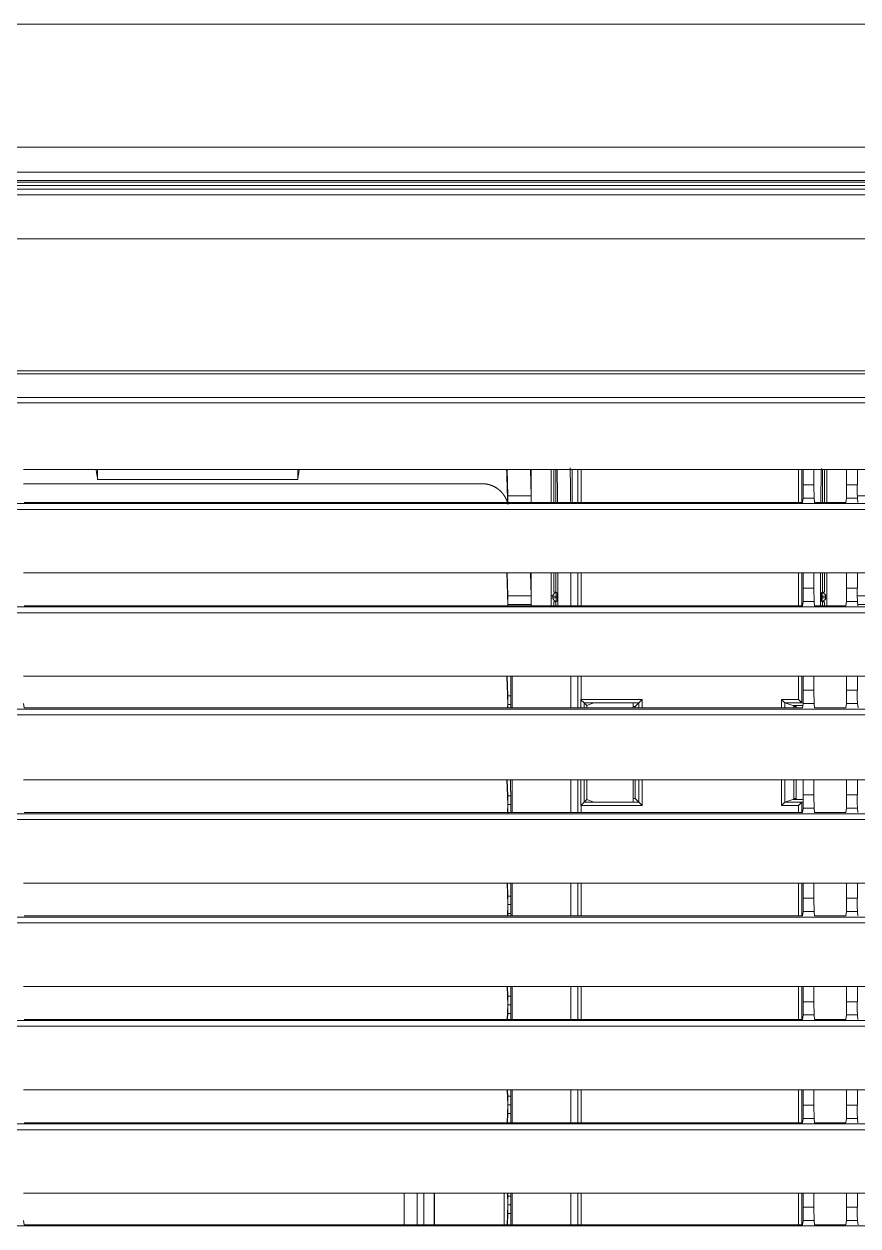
# Model space of a CAD drawing. Header units: inches. Extents: x 3778 to 56227, y -16914 to 35091.
# Drawn here: x 11600.6 to 11726.1, y 17656.3 to 17837.3 of the extents above; entities that cross this region are included whole.
import ezdxf

# ---------------------------------------------------------------- set-up
doc = ezdxf.new("R2010")
doc.units = ezdxf.units.IN
doc.header["$LTSCALE"] = 100
doc.header["$MEASUREMENT"] = 0
doc.layers.add('mark-B', color=2, linetype='Continuous', lineweight=20)
doc.layers.add('RC-LIGHT', color=7, linetype='Continuous')

# ---------------------------------------------------------------- blocks, each defined once
blk = doc.blocks.new('무풍1way 일반')
at = {"layer": 'mark-B'}
for p, q in [((-420.47, -24.85), (0, -24.85)), ((-420.47, -24.85), (0, -24.85)), ((0, -25.36), (-514.56, -25.36)), ((0, -25.36), (-514.56, -25.36)), ((-380.01, -53.26), (380.01, -53.26)), ((380.01, -53.69), (-380.01, -53.69)), ((-379.23, -57.26), (379.23, -57.26)), ((379.23, -58.09), (-379.23, -58.09)), ((-226.82, -68.13), (-109.43, -68.13)), ((-215.65, -68.13), (-215.65, -69.62)), ((-185.53, -69.62), (-185.53, -68.13)), ((-154.03, -68.13), (-153.91, -72.08)), ((-150.4, -72.08), (-150.52, -68.13)), ((-150.38, -68.13), (-150.38, -73.08)), ((-147.37, -68.13), (-147.37, -73.08)), ((-146.99, -68.13), (-146.99, -73.08)), ((-146.69, -73.08), (-146.69, -68.13)), ((-144.24, -68.13), (-144.24, -73.08)), ((-144.24, -68.13), (-144.24, -73.08)), ((-144.22, -73.08), (-144.22, -68.13)), ((-143.37, -73.08), (-143.37, -68.13)), ((-142.87, -68.13), (-142.87, -73.08)), ((-110.15, -73.08), (-110.15, -68.13)), ((-109.65, -68.13), (-109.65, -73.08)), ((-109.43, -70.42), (-109.43, -68.13)), ((-109.43, -68.13), (-107.83, -68.13)), ((-107.83, -68.13), (-107.83, -70.42)), ((-107.83, -68.13), (-102.91, -68.13)), ((-106.53, -68.13), (-106.53, -73.08)), ((-106.23, -73.08), (-106.23, -68.13)), ((-105.89, -73.08), (-105.89, -68.13)), ((-102.91, -70.42), (-102.91, -68.13)), ((-102.91, -68.13), (-101.3, -68.13)), ((-101.3, -70.42), (-101.3, -68.13)), ((-101.3, -68.13), (36.16, -68.13)), ((-157.79, -70.25), (-226.82, -70.25)), ((-109.43, -70.42), (-107.83, -70.42)), ((-102.91, -70.42), (-101.3, -70.42)), ((-153.91, -72.08), (-150.4, -72.08)), ((-101.3, -72.08), (-99.35, -72.08)), ((-376.39, -73.25), (376.39, -73.25)), ((376.39, -74.13), (-376.39, -74.13)), ((-109.53, -73.08), (-226.72, -73.08)), ((-109.53, -73.08), (-109.45, -72.42)), ((-107.81, -72.42), (-109.45, -72.42)), ((-107.81, -72.42), (-107.73, -73.08)), ((-103.01, -73.08), (-107.73, -73.08)), ((-103.01, -73.08), (-102.92, -72.42)), ((-101.29, -72.42), (-102.92, -72.42)), ((-101.21, -73.08), (-101.29, -72.42)), ((-226.82, -83.69), (-109.43, -83.69)), ((-154.07, -83.69), (-153.93, -88.45)), ((-154.02, -83.69), (-153.91, -87.14)), ((-150.4, -87.14), (-150.5, -83.69)), ((-150.38, -83.69), (-150.38, -88.45)), ((-147.37, -83.69), (-147.37, -88.65)), ((-146.99, -83.69), (-146.99, -86.57)), ((-146.69, -86.56), (-146.69, -83.69)), ((-146.38, -83.69), (-146.38, -88.65)), ((-144.41, -88.65), (-144.41, -83.69)), ((-143.37, -88.65), (-143.37, -83.69)), ((-142.87, -83.69), (-142.87, -88.64)), ((-110.15, -88.64), (-110.15, -83.69)), ((-109.65, -83.69), (-109.65, -88.64)), ((-109.43, -85.99), (-109.43, -83.69)), ((-109.43, -83.69), (-107.83, -83.69)), ((-107.83, -83.69), (-107.83, -85.99)), ((-107.83, -83.69), (-102.91, -83.69)), ((-106.84, -88.65), (-106.84, -83.69)), ((-106.53, -83.69), (-106.53, -86.56)), ((-106.23, -86.57), (-106.23, -83.69)), ((-105.89, -88.65), (-105.89, -83.69)), ((-102.91, -85.99), (-102.91, -83.69)), ((-102.91, -83.69), (-101.3, -83.69)), ((-101.3, -85.99), (-101.3, -83.69)), ((-101.3, -83.69), (36.16, -83.69)), ((-146.88, -86.56), (-146.64, -86.68)), ((-146.46, -86.68), (-146.69, -86.56)), ((-146.64, -86.68), (-146.46, -86.68)), ((-146.64, -86.68), (-146.64, -87.18)), ((-109.43, -85.99), (-107.83, -85.99)), ((-106.53, -86.56), (-106.76, -86.68)), ((-106.58, -86.68), (-106.76, -86.68)), ((-106.34, -86.56), (-106.58, -86.68)), ((-106.58, -86.68), (-106.58, -87.18)), ((-102.91, -85.99), (-101.3, -85.99)), ((-109.53, -88.65), (-226.72, -88.65)), ((-153.93, -88.45), (-153.93, -88.65)), ((-153.91, -87.14), (-150.4, -87.14)), ((-153.9, -88.45), (-150.38, -88.45)), ((-150.38, -88.45), (-150.38, -88.65)), ((-147.38, -87.06), (-147.14, -87.18)), ((-147.14, -87.43), (-147.38, -87.55)), ((-147.14, -87.18), (-147.14, -87.43)), ((-146.64, -87.18), (-147.14, -87.18)), ((-147.14, -87.43), (-146.64, -87.43)), ((-146.99, -88.03), (-146.99, -88.65)), ((-146.64, -87.93), (-146.88, -88.05)), ((-146.69, -88.05), (-146.46, -87.93)), ((-146.69, -88.65), (-146.69, -88.05)), ((-146.64, -87.18), (-146.64, -87.43)), ((-146.45, -87.18), (-146.64, -87.18)), ((-146.64, -87.43), (-146.45, -87.43)), ((-146.64, -87.43), (-146.64, -87.93)), ((-146.46, -87.93), (-146.64, -87.93)), ((-146.45, -87.43), (-146.45, -87.18)), ((-109.53, -88.65), (-109.45, -87.99)), ((-107.81, -87.99), (-109.45, -87.99)), ((-107.81, -87.99), (-107.73, -88.65)), ((-103.01, -88.65), (-107.73, -88.65)), ((-106.77, -87.18), (-106.58, -87.18)), ((-106.77, -87.18), (-106.77, -87.43)), ((-106.58, -87.43), (-106.77, -87.43)), ((-106.76, -87.93), (-106.58, -87.93)), ((-106.76, -87.93), (-106.53, -88.05)), ((-106.58, -87.18), (-106.08, -87.18)), ((-106.58, -87.18), (-106.58, -87.43)), ((-106.08, -87.43), (-106.58, -87.43)), ((-106.58, -87.43), (-106.58, -87.93)), ((-106.58, -87.93), (-106.34, -88.05)), ((-106.53, -88.05), (-106.53, -88.65)), ((-106.23, -88.65), (-106.23, -88.03)), ((-105.89, -87.09), (-106.08, -87.18)), ((-106.08, -87.18), (-106.08, -87.43)), ((-106.08, -87.43), (-105.89, -87.52)), ((-103.01, -88.65), (-102.92, -87.99)), ((-101.29, -87.99), (-102.92, -87.99)), ((-101.3, -87.14), (-99.35, -87.14)), ((-101.21, -88.65), (-101.29, -87.99)), ((-101.23, -88.45), (-99.36, -88.45)), ((-373.64, -88.81), (373.64, -88.81)), ((373.64, -89.7), (-373.64, -89.7)), ((-226.82, -99.25), (-109.43, -99.25)), ((-154.05, -99.25), (-153.93, -103.51)), ((-154, -99.25), (-153.91, -102.21)), ((-153.45, -99.25), (-153.45, -104.02)), ((-153.23, -99.26), (-153.23, -104.02)), ((-144.41, -104.02), (-144.41, -99.25)), ((-143.37, -104.02), (-143.37, -99.25)), ((-142.87, -99.25), (-142.87, -102.73)), ((-110.15, -102.73), (-110.15, -99.25)), ((-109.65, -99.25), (-109.65, -103.23)), ((-109.43, -101.35), (-109.43, -99.25)), ((-109.43, -99.25), (-107.83, -99.25)), ((-107.83, -99.25), (-107.83, -101.35)), ((-107.83, -99.25), (-102.91, -99.25)), ((-102.91, -101.35), (-102.91, -99.25)), ((-102.91, -99.25), (-101.3, -99.25)), ((-101.3, -101.35), (-101.3, -99.25)), ((-101.3, -99.25), (36.16, -99.25)), ((-153.91, -102.21), (-153.45, -102.21)), ((-142.9, -102.77), (-142.87, -102.73)), ((-142.43, -103.23), (-142.9, -102.77)), ((-142.9, -104.02), (-142.9, -102.77)), ((-142.87, -102.73), (-133.67, -102.73)), ((-134.17, -103.23), (-133.67, -102.73)), ((-133.67, -102.73), (-133.67, -104.02)), ((-112.2, -103.23), (-112.7, -102.73)), ((-112.7, -104.02), (-112.7, -102.73)), ((-112.7, -102.73), (-110.15, -102.73)), ((-109.65, -103.23), (-110.15, -102.73)), ((-109.43, -101.35), (-107.83, -101.35)), ((-102.91, -101.35), (-101.3, -101.35)), ((-370.92, -104.19), (370.92, -104.19)), ((-226.72, -104.02), (-226.8, -103.35)), ((-109.54, -104.02), (-226.72, -104.02)), ((-153.93, -103.51), (-153.94, -104.02)), ((-153.9, -103.51), (-153.45, -103.51)), ((-142.04, -103.63), (-142.43, -103.23)), ((-142.43, -103.23), (-142.43, -104.02)), ((-134.17, -103.23), (-142.43, -103.23)), ((-140.96, -103.27), (-142.04, -103.63)), ((-142.04, -104.02), (-142.04, -103.63)), ((-140.96, -103.27), (-134.21, -103.27)), ((-135.02, -103.27), (-135.02, -104.02)), ((-135.02, -103.27), (-135.02, -104.02)), ((-135.02, -103.82), (-134.76, -103.82)), ((-134.76, -103.82), (-134.21, -103.27)), ((-134.76, -103.82), (-134.76, -104.02)), ((-134.21, -103.27), (-134.17, -103.23)), ((-134.17, -104.02), (-134.17, -103.23)), ((-111.01, -103.63), (-112.2, -103.23)), ((-109.65, -103.23), (-112.2, -103.23)), ((-112.2, -103.23), (-112.2, -104.02)), ((-111.01, -103.63), (-109.49, -103.63)), ((-111.01, -103.63), (-110.88, -103.67)), ((-110.88, -104.02), (-110.88, -103.67)), ((-110.88, -103.82), (-110.52, -103.82)), ((-110.52, -103.63), (-110.52, -104.02)), ((-110.52, -103.63), (-110.52, -104.02)), ((-109.65, -103.23), (-109.45, -103.3)), ((-109.54, -104.02), (-109.45, -103.35)), ((-107.81, -103.35), (-109.45, -103.35)), ((-107.81, -103.35), (-107.73, -104.02)), ((-103.01, -104.02), (-107.73, -104.02)), ((-103.01, -104.02), (-102.92, -103.35)), ((-101.29, -103.35), (-102.92, -103.35)), ((-101.2, -104.02), (-101.29, -103.35)), ((370.92, -105.07), (-370.92, -105.07)), ((-226.82, -114.82), (-109.43, -114.82)), ((-154.04, -114.82), (-153.93, -118.57)), ((-153.99, -114.82), (-153.91, -117.27)), ((-153.49, -116.22), (-153.49, -114.82)), ((-153.23, -114.82), (-153.23, -119.77)), ((-144.41, -119.77), (-144.41, -114.82)), ((-143.37, -119.77), (-143.37, -114.82)), ((-142.9, -118.68), (-142.9, -114.82)), ((-142.43, -114.82), (-142.43, -118.22)), ((-142.04, -117.82), (-142.04, -114.82)), ((-135.02, -114.82), (-135.02, -118.18)), ((-135.02, -114.82), (-135.02, -118.18)), ((-134.76, -114.82), (-134.76, -117.63)), ((-134.17, -118.22), (-134.17, -114.82)), ((-133.67, -114.82), (-133.67, -118.72)), ((-112.7, -118.72), (-112.7, -114.82)), ((-112.2, -114.82), (-112.2, -118.22)), ((-110.88, -117.78), (-110.88, -114.82)), ((-110.52, -114.82), (-110.52, -117.82)), ((-110.52, -114.82), (-110.52, -117.82)), ((-109.43, -117.11), (-109.43, -114.82)), ((-109.43, -114.82), (-107.83, -114.82)), ((-107.83, -114.82), (-107.83, -117.11)), ((-107.83, -114.82), (-102.91, -114.82)), ((-102.91, -117.11), (-102.91, -114.82)), ((-102.91, -114.82), (-101.3, -114.82)), ((-101.3, -117.11), (-101.3, -114.82)), ((-101.3, -114.82), (36.16, -114.82)), ((-153.91, -117.27), (-153.45, -117.27)), ((-153.46, -116.78), (-153.48, -116.57)), ((-153.45, -117.13), (-153.45, -119.77)), ((-109.43, -117.11), (-107.83, -117.11)), ((-102.91, -117.11), (-101.3, -117.11)), ((-153.93, -118.57), (-153.96, -119.77)), ((-153.9, -118.57), (-153.45, -118.57)), ((-142.9, -118.68), (-142.43, -118.22)), ((-142.87, -118.72), (-142.9, -118.68)), ((-133.67, -118.72), (-142.87, -118.72)), ((-142.87, -118.72), (-142.87, -119.77)), ((-142.43, -118.22), (-142.04, -117.82)), ((-142.43, -118.22), (-134.17, -118.22)), ((-142.04, -117.82), (-140.96, -118.18)), ((-134.21, -118.18), (-140.96, -118.18)), ((-134.76, -117.63), (-135.02, -117.63)), ((-134.76, -117.63), (-134.21, -118.18)), ((-134.21, -118.18), (-134.17, -118.22)), ((-133.67, -118.72), (-134.17, -118.22)), ((-112.2, -118.22), (-112.7, -118.72)), ((-110.15, -118.72), (-112.7, -118.72)), ((-111.01, -117.82), (-112.2, -118.22)), ((-112.2, -118.22), (-109.65, -118.22)), ((-110.88, -117.78), (-111.01, -117.82)), ((-109.44, -117.82), (-111.01, -117.82)), ((-110.52, -117.63), (-110.88, -117.63)), ((-110.15, -118.72), (-109.65, -118.22)), ((-110.15, -119.77), (-110.15, -118.72)), ((-109.44, -118.15), (-109.65, -118.22)), ((-109.65, -118.22), (-109.65, -119.77)), ((-109.53, -119.77), (-109.45, -119.12)), ((-107.81, -119.12), (-109.45, -119.12)), ((-107.81, -119.12), (-107.73, -119.77)), ((-103.01, -119.77), (-102.92, -119.12)), ((-101.29, -119.12), (-102.92, -119.12)), ((-101.21, -119.77), (-101.29, -119.12)), ((-368.14, -119.94), (368.14, -119.94)), ((368.14, -120.82), (-368.14, -120.82)), ((-109.53, -119.77), (-226.72, -119.77)), ((-103.01, -119.77), (-107.73, -119.77)), ((-226.82, -130.38), (-109.43, -130.38)), ((-154.02, -130.38), (-153.93, -133.63)), ((-153.97, -130.38), (-153.91, -132.33)), ((-153.45, -130.38), (-153.45, -135.34)), ((-153.23, -130.38), (-153.23, -135.34)), ((-144.41, -135.34), (-144.41, -130.38)), ((-143.37, -135.34), (-143.37, -130.38)), ((-142.87, -130.38), (-142.87, -135.34)), ((-110.15, -135.34), (-110.15, -130.38)), ((-109.65, -130.38), (-109.65, -135.34)), ((-109.43, -132.68), (-109.43, -130.38)), ((-109.43, -130.38), (-107.83, -130.38)), ((-107.83, -130.38), (-107.83, -132.68)), ((-107.83, -130.38), (-102.91, -130.38)), ((-102.91, -132.68), (-102.91, -130.38)), ((-102.91, -130.38), (-101.3, -130.38)), ((-101.3, -132.68), (-101.3, -130.38)), ((-101.3, -130.38), (36.16, -130.38)), ((-153.93, -133.63), (-153.98, -135.34)), ((-153.91, -132.33), (-153.45, -132.33)), ((-153.9, -133.63), (-153.45, -133.63)), ((-109.43, -132.68), (-107.83, -132.68)), ((-102.91, -132.68), (-101.3, -132.68)), ((-365.38, -135.5), (365.38, -135.5)), ((-109.53, -135.34), (-226.72, -135.34)), ((-153.91, -134.94), (-153.93, -135.34)), ((-153.91, -134.94), (-153.45, -134.94)), ((-109.53, -135.34), (-109.45, -134.68)), ((-107.81, -134.68), (-109.45, -134.68)), ((-107.81, -134.68), (-107.73, -135.34)), ((-103.01, -135.34), (-107.73, -135.34)), ((-103.01, -135.34), (-102.92, -134.68)), ((-101.29, -134.68), (-102.92, -134.68)), ((-101.21, -135.34), (-101.29, -134.68)), ((365.38, -136.39), (-365.38, -136.39)), ((-226.82, -145.95), (-109.43, -145.95)), ((-154.01, -145.95), (-153.93, -148.7)), ((-153.96, -145.95), (-153.91, -147.39)), ((-153.45, -145.95), (-153.45, -150.9)), ((-153.23, -145.95), (-153.23, -150.9)), ((-144.41, -150.9), (-144.41, -145.95)), ((-143.37, -150.9), (-143.37, -145.94)), ((-142.87, -145.95), (-142.87, -150.9)), ((-110.15, -150.9), (-110.15, -145.95)), ((-109.65, -145.95), (-109.65, -150.9)), ((-109.43, -148.24), (-109.43, -145.95)), ((-109.43, -145.95), (-107.83, -145.95)), ((-107.83, -145.95), (-107.83, -148.24)), ((-107.83, -145.95), (-102.91, -145.95)), ((-102.91, -148.24), (-102.91, -145.95)), ((-102.91, -145.95), (-101.3, -145.95)), ((-101.3, -148.24), (-101.3, -145.95)), ((-101.3, -145.95), (36.16, -145.95)), ((-153.91, -147.39), (-153.45, -147.39)), ((-109.43, -148.24), (-107.83, -148.24)), ((-102.91, -148.24), (-101.3, -148.24)), ((-153.93, -148.7), (-153.99, -150.9)), ((-153.91, -150), (-153.94, -150.9)), ((-153.91, -150), (-153.45, -150)), ((-153.9, -148.7), (-153.45, -148.7)), ((-362.63, -151.07), (362.63, -151.07)), ((362.63, -151.95), (-362.63, -151.95)), ((-109.53, -150.9), (-226.72, -150.9)), ((-109.53, -150.9), (-109.45, -150.24)), ((-107.81, -150.24), (-109.45, -150.24)), ((-107.81, -150.24), (-107.73, -150.9)), ((-103.01, -150.9), (-107.73, -150.9)), ((-103.01, -150.9), (-102.92, -150.24)), ((-101.29, -150.24), (-102.92, -150.24)), ((-101.21, -150.9), (-101.29, -150.24)), ((-226.82, -161.51), (-109.43, -161.51)), ((-153.99, -161.51), (-153.93, -163.76)), ((-153.94, -161.51), (-153.91, -162.45)), ((-153.91, -162.45), (-153.45, -162.45)), ((-153.45, -161.51), (-153.45, -166.47)), ((-153.23, -161.51), (-153.23, -166.46)), ((-144.41, -166.46), (-144.41, -161.51)), ((-143.37, -166.46), (-143.37, -161.51)), ((-142.87, -161.51), (-142.87, -166.46)), ((-110.15, -166.46), (-110.15, -161.51)), ((-109.65, -161.51), (-109.65, -166.46)), ((-109.43, -163.81), (-109.43, -161.51)), ((-109.43, -161.51), (-107.83, -161.51)), ((-107.83, -161.51), (-107.83, -163.81)), ((-107.83, -161.51), (-102.91, -161.51)), ((-102.91, -163.81), (-102.91, -161.51)), ((-102.91, -161.51), (-101.3, -161.51)), ((-101.3, -163.81), (-101.3, -161.51)), ((-101.3, -161.51), (36.16, -161.51)), ((-153.93, -163.76), (-154.01, -166.47)), ((-153.9, -163.76), (-153.45, -163.76)), ((-109.43, -163.81), (-107.83, -163.81)), ((-102.91, -163.81), (-101.3, -163.81)), ((-109.53, -166.47), (-226.72, -166.47)), ((-153.91, -165.06), (-153.96, -166.47)), ((-153.91, -165.06), (-153.45, -165.06)), ((-109.53, -166.47), (-109.45, -165.81)), ((-107.81, -165.81), (-109.45, -165.81)), ((-107.81, -165.81), (-107.73, -166.47)), ((-103.01, -166.47), (-107.73, -166.47)), ((-103.01, -166.47), (-102.92, -165.81)), ((-101.29, -165.81), (-102.92, -165.81)), ((-101.21, -166.47), (-101.29, -165.81)), ((-359.88, -166.63), (359.88, -166.63)), ((359.88, -167.52), (-359.88, -167.52)), ((-226.82, -177.07), (-109.43, -177.07)), ((-169.53, -181.84), (-169.53, -177.07)), ((-169.53, -181.84), (-169.53, -177.07)), ((-167.55, -181.84), (-167.55, -177.07)), ((-167.55, -181.84), (-167.55, -177.07)), ((-166.54, -177.07), (-166.54, -181.84)), ((-166.54, -177.07), (-166.54, -181.84)), ((-166.53, -177.07), (-166.53, -181.84)), ((-166.53, -177.07), (-166.53, -181.84)), ((-164.97, -177.07), (-164.97, -181.84)), ((-164.97, -177.07), (-164.97, -181.84)), ((-164.92, -181.84), (-164.92, -177.07)), ((-154.47, -181.84), (-154.47, -177.07)), ((-154.47, -181.84), (-154.47, -177.07)), ((-153.98, -177.07), (-153.93, -178.82)), ((-153.93, -177.07), (-153.91, -177.52)), ((-153.45, -177.07), (-153.45, -181.84)), ((-153.23, -177.07), (-153.23, -181.84)), ((-144.41, -181.84), (-144.41, -177.07)), ((-143.37, -181.84), (-143.37, -177.07)), ((-142.87, -177.07), (-142.87, -181.84)), ((-110.15, -181.84), (-110.15, -177.07)), ((-109.65, -177.07), (-109.65, -181.84)), ((-109.43, -179.17), (-109.43, -177.07)), ((-109.43, -177.07), (-107.83, -177.07)), ((-107.83, -177.07), (-107.83, -179.17)), ((-107.83, -177.07), (-102.91, -177.07)), ((-102.91, -179.17), (-102.91, -177.07)), ((-102.91, -177.07), (-101.3, -177.07)), ((-101.3, -179.17), (-101.3, -177.07)), ((-101.3, -177.07), (36.16, -177.07)), ((-153.93, -178.82), (-154.02, -181.84)), ((-153.91, -177.52), (-153.45, -177.52)), ((-153.9, -178.82), (-153.45, -178.82)), ((-153.91, -180.12), (-153.97, -181.84)), ((-153.91, -180.12), (-153.45, -180.12)), ((-109.43, -179.17), (-107.83, -179.17)), ((-102.91, -179.17), (-101.3, -179.17)), ((-357.16, -182.01), (357.16, -182.01)), ((-226.72, -181.84), (-226.8, -181.17)), ((-109.54, -181.84), (-226.72, -181.84)), ((-109.54, -181.84), (-109.45, -181.17)), ((-107.81, -181.17), (-109.45, -181.17)), ((-107.81, -181.17), (-107.73, -181.84)), ((-103.01, -181.84), (-107.73, -181.84)), ((-103.01, -181.84), (-102.92, -181.17)), ((-101.29, -181.17), (-102.92, -181.17)), ((-101.2, -181.84), (-101.29, -181.17))]:
    blk.add_line(p, q, dxfattribs=at)
for centre, major_axis, ratio, start_param, end_param in [((-109.45, -70.42), (0, -2.01), 0.008727, 0.069815, 1.570796), ((-107.81, -70.42), (0, -2.01), 0.008727, 4.712389, 6.21337), ((-102.93, -70.42), (0, -2.01), 0.008727, 0.069815, 1.570796), ((-101.29, -70.42), (0, -2.01), 0.008727, 4.712389, 6.21337), ((-153.93, -73.39), (0, -1.51), 0.017455, 1.774836, 2.617994), ((-150.41, -73.39), (0, -1.51), 0.017455, 1.774836, 2.617994), ((-146.64, -87.18), (-0.225, -0.449), 0.99981, 3.605286, 5.17593), ((-109.45, -85.99), (0, -2.01), 0.008727, 0.069815, 1.570796), ((-107.81, -85.99), (0, -2.01), 0.008727, 4.712389, 6.21337), ((-106.58, -87.18), (0.225, -0.449), 0.99981, 1.107255, 2.677899), ((-102.93, -85.99), (0, -2.01), 0.008727, 0.069815, 1.570796), ((-101.29, -85.99), (0, -2.01), 0.008727, 4.712389, 6.21337), ((-153.93, -88.45), (0, -1.51), 0.017455, 1.570796, 2.617994), ((-150.41, -88.45), (0, -1.51), 0.017455, 1.570796, 2.617994), ((-146.64, -87.43), (0.225, -0.449), 0.99981, 4.248848, 5.819492), ((-106.58, -87.43), (-0.225, -0.449), 0.99981, 0.463693, 2.034337), ((-153.93, -103.51), (0, -1.51), 0.017455, 1.570796, 2.617994), ((-109.45, -101.35), (0, -2.01), 0.008727, 0.069813, 1.570796), ((-107.81, -101.35), (0, -2.01), 0.008727, 4.712389, 6.213372), ((-102.93, -101.35), (0, -2.01), 0.008727, 0.069813, 1.570796), ((-101.29, -101.35), (0, -2.01), 0.008727, 4.712389, 6.213372), ((-153.93, -103.51), (0, -1.51), 0.017455, 1.222932, 1.570796), ((-112.2, -102.73), (0, -0.502), 0.052408, 6.230825, 6.265732), ((-109.65, -102.73), (0, -0.502), 0.052408, 6.230825, 6.265732), ((-153.93, -118.57), (0, -1.51), 0.017455, 1.570796, 2.617994), ((-109.45, -117.11), (0, -2.01), 0.008727, 0.069815, 1.570796), ((-107.81, -117.11), (0, -2.01), 0.008727, 4.712389, 6.21337), ((-102.93, -117.11), (0, -2.01), 0.008727, 0.069815, 1.570796), ((-101.29, -117.11), (0, -2.01), 0.008727, 4.712389, 6.21337), ((-153.93, -118.57), (0, -1.51), 0.017455, 0.523599, 1.570796), ((-112.2, -118.72), (0, -0.502), 0.052408, 3.159046, 3.193953), ((-109.65, -118.72), (0, -0.502), 0.052407, 3.159046, 3.193952), ((-153.93, -133.63), (0, -1.51), 0.017455, 1.570796, 2.617994), ((-153.93, -133.63), (0, -1.51), 0.017455, 0.523599, 1.570796), ((-109.45, -132.68), (0, -2.01), 0.008727, 0.069815, 1.570796), ((-107.81, -132.68), (0, -2.01), 0.008727, 4.712389, 6.21337), ((-102.93, -132.68), (0, -2.01), 0.008727, 0.069815, 1.570796), ((-101.29, -132.68), (0, -2.01), 0.008727, 4.712389, 6.21337), ((-153.93, -148.7), (0, -1.51), 0.017455, 1.570796, 2.617994), ((-109.45, -148.24), (0, -2.01), 0.008727, 0.069815, 1.570796), ((-107.81, -148.24), (0, -2.01), 0.008727, 4.712389, 6.21337), ((-102.93, -148.24), (0, -2.01), 0.008727, 0.069815, 1.570796), ((-101.29, -148.24), (0, -2.01), 0.008727, 4.712389, 6.21337), ((-153.93, -148.7), (0, -1.51), 0.017455, 0.523599, 1.570796), ((-153.93, -163.76), (0, -1.51), 0.017455, 1.570796, 2.617994), ((-153.93, -163.76), (0, -1.51), 0.017455, 0.523599, 1.570796), ((-109.45, -163.81), (0, -2.01), 0.008727, 0.069815, 1.570796), ((-107.81, -163.81), (0, -2.01), 0.008727, 4.712389, 6.21337), ((-102.93, -163.81), (0, -2.01), 0.008727, 0.069815, 1.570796), ((-101.29, -163.81), (0, -2.01), 0.008727, 4.712389, 6.21337), ((-153.93, -178.82), (0, -1.51), 0.017455, 1.570796, 2.617994), ((-153.93, -178.82), (0, -1.51), 0.017455, 0.523599, 1.570796), ((-109.45, -179.17), (0, -2.01), 0.008727, 0.069813, 1.570796), ((-107.81, -179.17), (0, -2.01), 0.008727, 4.712389, 6.213372), ((-102.93, -179.17), (0, -2.01), 0.008727, 0.069813, 1.570796), ((-101.29, -179.17), (0, -2.01), 0.008727, 4.712389, 6.213372)]:
    blk.add_ellipse(centre, major_axis=major_axis, ratio=ratio, start_param=start_param, end_param=end_param, dxfattribs=at)
for points, degree, knots in [([(0, -1.05), (-88.28, -1.05), (-176.56, -1.05), (-308.98, -1.05), (-353.11, -1.05), (-419.32, -1.06), (-441.39, -1.06), (-474.5, -1.06), (-491.05, -1.06), (-510.36, -1.06), (-518.64, -1.06), (-522.78, -1.06), (-524.15, -1.06), (-526.91, -1.06), (-528.29, -1.06), (-529.67, -1.07)], 3, [0, 0, 0, 0, 0.5, 0.5, 0.75, 0.75, 0.875, 0.875, 0.9375, 0.96875, 0.984375, 0.984375, 0.992187, 0.992187, 1, 1, 1, 1]), ([(0, -1.05), (-88.28, -1.05), (-176.56, -1.05), (-308.98, -1.05), (-353.11, -1.05), (-419.32, -1.06), (-441.39, -1.06), (-474.5, -1.06), (-491.05, -1.06), (-510.36, -1.06), (-518.64, -1.06), (-522.78, -1.06), (-524.15, -1.06), (-526.91, -1.06), (-528.29, -1.06), (-529.67, -1.07)], 3, [0, 0, 0, 0, 0.5, 0.5, 0.75, 0.75, 0.875, 0.875, 0.9375, 0.96875, 0.984375, 0.984375, 0.992188, 0.992188, 1, 1, 1, 1]), ([(0, -19.59), (-85.67, -19.59), (-192.75, -19.59), (-321.25, -19.59), (-385.5, -19.59), (-449.76, -19.59), (-492.59, -19.59), (-514.01, -19.59)], 3, [0, 0, 0, 0, 0.5, 0.625, 0.75, 0.875, 1, 1, 1, 1]), ([(0, -19.59), (-85.67, -19.59), (-192.75, -19.59), (-321.25, -19.59), (-385.5, -19.59), (-449.76, -19.59), (-492.59, -19.59), (-514.01, -19.59)], 3, [0, 0, 0, 0, 0.5, 0.625, 0.75, 0.875, 1, 1, 1, 1]), ([(-512.29, -23.37), (-490.94, -23.37), (-469.6, -23.37), (-426.91, -23.37), (-405.56, -23.37), (-362.87, -23.37), (-341.53, -23.37), (-298.84, -23.37), (-192.11, -23.37), (-85.38, -23.37), (0, -23.37)], 3, [0, 0, 0, 0, 0.125, 0.125, 0.25, 0.25, 0.375, 0.375, 0.5, 1, 1, 1, 1]), ([(-512.29, -23.37), (-490.94, -23.37), (-469.6, -23.37), (-426.91, -23.37), (-405.56, -23.37), (-362.87, -23.37), (-341.53, -23.37), (-298.84, -23.37), (-192.11, -23.37), (-85.38, -23.37), (0, -23.37)], 3, [0, 0, 0, 0, 0.125, 0.125, 0.25, 0.25, 0.375, 0.375, 0.5, 1, 1, 1, 1]), ([(0, -24.58), (-85.38, -24.58), (-192.1, -24.58), (-320.17, -24.58), (-362.86, -24.58), (-405.55, -24.58), (-426.89, -24.58), (-469.58, -24.58), (-490.93, -24.58), (-512.27, -24.58)], 3, [0, 0, 0, 0, 0.5, 0.625, 0.75, 0.75, 0.875, 0.875, 1, 1, 1, 1]), ([(0, -24.58), (-85.38, -24.58), (-192.1, -24.58), (-320.17, -24.58), (-362.86, -24.58), (-405.55, -24.58), (-426.89, -24.58), (-469.58, -24.58), (-490.93, -24.58), (-512.27, -24.58)], 3, [0, 0, 0, 0, 0.5, 0.625, 0.75, 0.75, 0.875, 0.875, 1, 1, 1, 1]), ([(-511.17, -25.89), (-510.84, -25.89), (-510.51, -25.89), (-510.01, -25.89), (-509.84, -25.89), (-509.51, -25.89), (-508.68, -25.9), (-507.84, -25.9), (-505.85, -25.9), (-504.52, -25.9), (-501.85, -25.9), (-500.52, -25.9), (-497.86, -25.9), (-491.2, -25.89), (-484.55, -25.89), (-473.9, -25.9), (-468.57, -25.9), (-457.92, -25.9), (-452.6, -25.9), (-425.98, -25.9), (-383.38, -25.89), (-319.48, -25.89), (-234.29, -25.9), (-170.39, -25.9), (-85.2, -25.9), (-42.6, -25.9), (0, -25.9)], 3, [0, 0, 0, 0, 0.001953, 0.001953, 0.00293, 0.00293, 0.003906, 0.007812, 0.007812, 0.015625, 0.015625, 0.023437, 0.023437, 0.03125, 0.0625, 0.0625, 0.09375, 0.09375, 0.125, 0.125, 0.25, 0.375, 0.5, 0.75, 0.75, 1, 1, 1, 1]), ([(0, -26.75), (-42.6, -26.75), (-85.19, -26.75), (-170.39, -26.75), (-234.28, -26.75), (-298.18, -26.75), (-340.78, -26.75), (-362.08, -26.75), (-404.67, -26.75), (-425.97, -26.75), (-452.59, -26.75), (-457.92, -26.75), (-468.57, -26.75), (-473.89, -26.75), (-484.54, -26.75), (-491.2, -26.75), (-497.85, -26.75), (-500.52, -26.75), (-501.85, -26.75), (-504.51, -26.75), (-505.84, -26.75), (-507.84, -26.75), (-508.67, -26.75), (-509.5, -26.75), (-509.83, -26.75), (-510, -26.75), (-510.5, -26.75), (-510.83, -26.75), (-511.17, -26.75)], 3, [0, 0, 0, 0, 0.25, 0.25, 0.5, 0.625, 0.625, 0.75, 0.75, 0.875, 0.875, 0.90625, 0.90625, 0.9375, 0.9375, 0.96875, 0.976562, 0.976562, 0.984375, 0.984375, 0.992187, 0.992187, 0.996094, 0.99707, 0.99707, 0.998047, 0.998047, 1, 1, 1, 1]), ([(-508.58, -33.4), (-487.39, -33.4), (-445.01, -33.4), (-381.43, -33.4), (-317.86, -33.4), (-233.1, -33.4), (-127.14, -33.4), (-42.38, -33.4), (0, -33.4)], 3, [0, 0, 0, 0, 0.125, 0.25, 0.375, 0.5, 0.75, 1, 1, 1, 1]), ([(-146.5, -68.12), (-146.49, -68.25), (-146.49, -68.39), (-146.48, -68.77), (-146.47, -69.02), (-146.47, -69.38), (-146.46, -69.5), (-146.46, -69.68), (-146.46, -69.77), (-146.46, -69.87), (-146.46, -69.92), (-146.46, -69.95), (-146.46, -69.96), (-146.46, -69.97), (-146.46, -69.97), (-146.46, -69.97), (-146.46, -69.97), (-146.46, -69.97), (-146.46, -69.97), (-146.46, -69.97), (-146.46, -69.97), (-146.45, -70.34), (-146.44, -70.73), (-146.43, -71.53), (-146.43, -71.94), (-146.42, -72.59), (-146.42, -72.82), (-146.41, -73.05)], 3, [0, 0, 0, 0, 0.110565, 0.110565, 0.307125, 0.307125, 0.405405, 0.405405, 0.454545, 0.479115, 0.4914, 0.497543, 0.500614, 0.50215, 0.502918, 0.503302, 0.503494, 0.50359, 0.503638, 0.503638, 0.503686, 0.503686, 0.700246, 0.700246, 0.896806, 0.896806, 1, 1, 1, 1]), ([(-144.53, -67.88), (-144.51, -68.76), (-144.46, -71.32), (-144.45, -72.94)], 2, [0, 0, 0, 0.474423, 1, 1, 1]), ([(-106.8, -73.05), (-106.8, -72.82), (-106.8, -72.59), (-106.79, -71.94), (-106.79, -71.53), (-106.78, -70.93), (-106.77, -70.73), (-106.77, -70.44), (-106.77, -70.3), (-106.76, -70.13), (-106.76, -70.05), (-106.76, -70.01), (-106.76, -69.99), (-106.76, -69.98), (-106.76, -69.98), (-106.76, -69.97), (-106.76, -69.97), (-106.76, -69.97), (-106.76, -69.97), (-106.76, -69.97), (-106.76, -69.97), (-106.76, -69.74), (-106.75, -69.5), (-106.74, -69.02), (-106.74, -68.77), (-106.73, -68.34), (-106.72, -68.15), (-106.72, -67.97)], 3, [0, 0, 0, 0, 0.099066, 0.099066, 0.287763, 0.287763, 0.382112, 0.382112, 0.429286, 0.452873, 0.464667, 0.470563, 0.473512, 0.474986, 0.475723, 0.476092, 0.476276, 0.476368, 0.476414, 0.476414, 0.47646, 0.47646, 0.665157, 0.665157, 0.853854, 0.853854, 1, 1, 1, 1]), ([(-153.97, -73.08), (-153.97, -73.07), (-153.98, -73.05), (-153.98, -73.03), (-153.99, -73), (-154, -72.97), (-154.01, -72.94), (-154.02, -72.91), (-154.03, -72.89), (-154.04, -72.86), (-154.05, -72.83), (-154.06, -72.8), (-154.07, -72.78), (-154.08, -72.75), (-154.1, -72.72), (-154.11, -72.69), (-154.12, -72.67), (-154.13, -72.64), (-154.14, -72.61), (-154.15, -72.59), (-154.17, -72.56), (-154.18, -72.53), (-154.19, -72.51), (-154.2, -72.48), (-154.22, -72.46), (-154.23, -72.43), (-154.24, -72.4), (-154.26, -72.38), (-154.27, -72.35), (-154.28, -72.33), (-154.3, -72.3), (-154.31, -72.28), (-154.33, -72.25), (-154.34, -72.23), (-154.36, -72.2), (-154.37, -72.18), (-154.39, -72.15), (-154.4, -72.13), (-154.42, -72.1), (-154.43, -72.08), (-154.45, -72.06), (-154.46, -72.03), (-154.48, -72.01), (-154.49, -71.98), (-154.51, -71.96), (-154.53, -71.94), (-154.54, -71.91), (-154.56, -71.89), (-154.58, -71.87), (-154.59, -71.85), (-154.61, -71.82), (-154.63, -71.8), (-154.65, -71.78), (-154.66, -71.76), (-154.68, -71.73), (-154.7, -71.71), (-154.72, -71.69), (-154.74, -71.67), (-154.75, -71.65), (-154.77, -71.63), (-154.79, -71.61), (-154.81, -71.58), (-154.83, -71.56), (-154.85, -71.54), (-154.87, -71.52), (-154.88, -71.5), (-154.9, -71.48), (-154.92, -71.46), (-154.94, -71.44), (-154.97, -71.42), (-155, -71.39), (-155.04, -71.35), (-155.07, -71.32), (-155.11, -71.28), (-155.15, -71.25), (-155.19, -71.21), (-155.23, -71.18), (-155.27, -71.15), (-155.31, -71.11), (-155.35, -71.08), (-155.39, -71.05), (-155.43, -71.02), (-155.48, -70.99), (-155.52, -70.96), (-155.56, -70.93), (-155.61, -70.9), (-155.65, -70.87), (-155.7, -70.84), (-155.74, -70.82), (-155.79, -70.79), (-155.83, -70.76), (-155.88, -70.74), (-155.93, -70.71), (-155.98, -70.69), (-156.02, -70.66), (-156.07, -70.64), (-156.12, -70.62), (-156.17, -70.59), (-156.22, -70.57), (-156.27, -70.55), (-156.32, -70.53), (-156.37, -70.51), (-156.42, -70.49), (-156.47, -70.47), (-156.53, -70.46), (-156.58, -70.44), (-156.63, -70.42), (-156.68, -70.41), (-156.74, -70.39), (-156.79, -70.38), (-156.84, -70.37), (-156.9, -70.35), (-156.95, -70.34), (-157.01, -70.33), (-157.06, -70.32), (-157.12, -70.31), (-157.17, -70.3), (-157.23, -70.29), (-157.28, -70.28), (-157.34, -70.28), (-157.4, -70.27), (-157.45, -70.27), (-157.51, -70.26), (-157.57, -70.26), (-157.62, -70.26), (-157.68, -70.25), (-157.74, -70.25), (-157.77, -70.25), (-157.79, -70.25)], 3, [0, 0, 0, 0, 0.004067, 0.009914, 0.015756, 0.021591, 0.02742, 0.033243, 0.03906, 0.044871, 0.050675, 0.056474, 0.062267, 0.068054, 0.073834, 0.079609, 0.085377, 0.09114, 0.096896, 0.102647, 0.108391, 0.11413, 0.119862, 0.125588, 0.131309, 0.137023, 0.142732, 0.148434, 0.15413, 0.159821, 0.165505, 0.171184, 0.176856, 0.182523, 0.188183, 0.193838, 0.199486, 0.205129, 0.210766, 0.216396, 0.222021, 0.22764, 0.233253, 0.23886, 0.244461, 0.250056, 0.255646, 0.261229, 0.266806, 0.272378, 0.277944, 0.283503, 0.289057, 0.294605, 0.300147, 0.305683, 0.311214, 0.316738, 0.322257, 0.327769, 0.333276, 0.338777, 0.344272, 0.349762, 0.355245, 0.360723, 0.366194, 0.37166, 0.37712, 0.382575, 0.392641, 0.402727, 0.412833, 0.422959, 0.433105, 0.443271, 0.453456, 0.463662, 0.473888, 0.484134, 0.4944, 0.504686, 0.514992, 0.525318, 0.535664, 0.546031, 0.556418, 0.566825, 0.577253, 0.5877, 0.598168, 0.608657, 0.619166, 0.629695, 0.640245, 0.650815, 0.661405, 0.672016, 0.682648, 0.6933, 0.703973, 0.714666, 0.72538, 0.736115, 0.74687, 0.757646, 0.768443, 0.779261, 0.790099, 0.800958, 0.811838, 0.822739, 0.83366, 0.844602, 0.855566, 0.86655, 0.877555, 0.888581, 0.899628, 0.910696, 0.921786, 0.932896, 0.944027, 0.955179, 0.966353, 0.977547, 0.988763, 1, 1, 1, 1]), ([(-146.99, -86.57), (-146.99, -86.57), (-146.98, -86.57), (-146.97, -86.57), (-146.96, -86.57), (-146.96, -86.57), (-146.95, -86.57), (-146.94, -86.56), (-146.93, -86.56), (-146.92, -86.56), (-146.91, -86.56), (-146.9, -86.56), (-146.89, -86.56), (-146.88, -86.56), (-146.88, -86.56)], 3, [0, 0, 0, 0, 0.071251, 0.142546, 0.213886, 0.285274, 0.35671, 0.428197, 0.499737, 0.60017, 0.70031, 0.80026, 0.900123, 1, 1, 1, 1]), ([(-146.88, -86.56), (-146.85, -86.56), (-146.82, -86.56), (-146.78, -86.56), (-146.76, -86.56), (-146.72, -86.56), (-146.71, -86.56), (-146.69, -86.56), (-146.69, -86.56), (-146.69, -86.56)], 3, [0, 0, 0, 0, 0.25, 0.25, 0.5, 0.5, 0.75, 0.75, 1, 1, 1, 1]), ([(-146.45, -87.18), (-146.45, -87.18), (-146.45, -87.17), (-146.45, -87.16), (-146.45, -87.15), (-146.45, -87.14), (-146.45, -87.13), (-146.45, -87.12), (-146.45, -87.1), (-146.45, -87.09), (-146.45, -87.08), (-146.45, -87.07), (-146.45, -87.06), (-146.45, -87.05), (-146.45, -87.04), (-146.45, -87.03), (-146.45, -87.02), (-146.45, -87.01), (-146.45, -87), (-146.45, -86.99), (-146.45, -86.98), (-146.45, -86.97), (-146.45, -86.96), (-146.45, -86.95), (-146.45, -86.94), (-146.45, -86.93), (-146.45, -86.92), (-146.45, -86.91), (-146.45, -86.9), (-146.45, -86.89), (-146.45, -86.88), (-146.45, -86.87), (-146.45, -86.86), (-146.45, -86.85), (-146.45, -86.84), (-146.45, -86.83), (-146.45, -86.83), (-146.45, -86.82), (-146.45, -86.81), (-146.45, -86.8), (-146.45, -86.79), (-146.45, -86.78), (-146.45, -86.77), (-146.45, -86.76), (-146.45, -86.75), (-146.45, -86.75), (-146.45, -86.74), (-146.45, -86.73), (-146.45, -86.72), (-146.45, -86.71), (-146.45, -86.71), (-146.45, -86.7), (-146.45, -86.7), (-146.45, -86.69), (-146.45, -86.69), (-146.46, -86.68), (-146.46, -86.68), (-146.46, -86.68), (-146.46, -86.68), (-146.46, -86.68)], 3, [0, 0, 0, 0, 0.013534, 0.027113, 0.040736, 0.054403, 0.068114, 0.081869, 0.095669, 0.109512, 0.1234, 0.137332, 0.151308, 0.165329, 0.179393, 0.193502, 0.207655, 0.221852, 0.236093, 0.250379, 0.264708, 0.279082, 0.2935, 0.307962, 0.322469, 0.337019, 0.351614, 0.366253, 0.380936, 0.395664, 0.410435, 0.425251, 0.440111, 0.455015, 0.469964, 0.484956, 0.499993, 0.515958, 0.532567, 0.54982, 0.567717, 0.586258, 0.605443, 0.625272, 0.645746, 0.666863, 0.688625, 0.71103, 0.73408, 0.757774, 0.782112, 0.807094, 0.83272, 0.85899, 0.885904, 0.913462, 0.941664, 0.97051, 1, 1, 1, 1]), ([(-106.76, -86.68), (-106.76, -86.68), (-106.76, -86.68), (-106.76, -86.68), (-106.76, -86.68), (-106.76, -86.68), (-106.76, -86.68), (-106.76, -86.68), (-106.76, -86.68), (-106.76, -86.69), (-106.76, -86.69), (-106.76, -86.69), (-106.76, -86.69), (-106.76, -86.69), (-106.76, -86.7), (-106.76, -86.7), (-106.76, -86.7), (-106.76, -86.71), (-106.76, -86.71), (-106.76, -86.71), (-106.76, -86.71), (-106.76, -86.72), (-106.76, -86.72), (-106.76, -86.73), (-106.76, -86.73), (-106.76, -86.73), (-106.77, -86.74), (-106.77, -86.74), (-106.77, -86.75), (-106.77, -86.75), (-106.77, -86.75), (-106.77, -86.76), (-106.77, -86.76), (-106.77, -86.77), (-106.77, -86.77), (-106.77, -86.77), (-106.77, -86.78), (-106.77, -86.78), (-106.77, -86.79), (-106.77, -86.79), (-106.77, -86.8), (-106.77, -86.8), (-106.77, -86.8), (-106.77, -86.81), (-106.77, -86.81), (-106.77, -86.82), (-106.77, -86.82), (-106.77, -86.83), (-106.77, -86.84), (-106.77, -86.86), (-106.77, -86.88), (-106.77, -86.9), (-106.77, -86.92), (-106.77, -86.94), (-106.77, -86.96), (-106.77, -86.98), (-106.77, -87), (-106.77, -87.03), (-106.77, -87.05), (-106.77, -87.07), (-106.77, -87.09), (-106.77, -87.11), (-106.77, -87.14), (-106.77, -87.16), (-106.77, -87.17), (-106.77, -87.18)], 3, [0, 0, 0, 0, 0.014183, 0.028219, 0.042108, 0.055849, 0.069444, 0.082891, 0.09619, 0.109343, 0.122348, 0.135206, 0.147917, 0.160481, 0.172897, 0.185166, 0.197288, 0.209263, 0.22109, 0.23277, 0.244303, 0.255689, 0.266927, 0.278018, 0.288962, 0.299759, 0.310409, 0.320911, 0.331266, 0.341473, 0.351534, 0.361447, 0.371213, 0.380832, 0.390304, 0.399628, 0.408805, 0.417835, 0.426717, 0.435453, 0.444041, 0.452482, 0.460775, 0.468922, 0.476921, 0.484773, 0.492478, 0.500035, 0.530939, 0.561655, 0.592185, 0.622529, 0.652685, 0.682655, 0.712438, 0.742034, 0.771443, 0.800666, 0.829702, 0.858552, 0.887215, 0.915691, 0.943981, 0.972084, 1, 1, 1, 1]), ([(-106.53, -86.56), (-106.53, -86.56), (-106.52, -86.56), (-106.51, -86.56), (-106.49, -86.56), (-106.46, -86.56), (-106.44, -86.56), (-106.39, -86.56), (-106.37, -86.56), (-106.34, -86.56)], 3, [0, 0, 0, 0, 0.25, 0.25, 0.5, 0.5, 0.75, 0.75, 1, 1, 1, 1]), ([(-106.34, -86.56), (-106.34, -86.56), (-106.33, -86.56), (-106.33, -86.56), (-106.32, -86.56), (-106.31, -86.56), (-106.3, -86.56), (-106.29, -86.56), (-106.28, -86.56), (-106.27, -86.57), (-106.26, -86.57), (-106.24, -86.57), (-106.23, -86.57), (-106.23, -86.57)], 3, [0, 0, 0, 0, 0.060365, 0.124378, 0.192073, 0.263482, 0.338628, 0.417534, 0.500218, 0.625066, 0.749977, 0.874955, 1, 1, 1, 1]), ([(-146.88, -88.05), (-146.88, -88.05), (-146.88, -88.05), (-146.89, -88.05), (-146.9, -88.05), (-146.91, -88.05), (-146.91, -88.05), (-146.92, -88.04), (-146.93, -88.04), (-146.95, -88.04), (-146.96, -88.04), (-146.97, -88.04), (-146.98, -88.04), (-146.99, -88.03)], 3, [0, 0, 0, 0, 0.060365, 0.124378, 0.192073, 0.263482, 0.338628, 0.417534, 0.500218, 0.625066, 0.749977, 0.874955, 1, 1, 1, 1]), ([(-146.69, -88.05), (-146.69, -88.05), (-146.69, -88.05), (-146.71, -88.05), (-146.72, -88.05), (-146.76, -88.05), (-146.78, -88.05), (-146.82, -88.05), (-146.85, -88.05), (-146.88, -88.05)], 3, [0, 0, 0, 0, 0.25, 0.25, 0.5, 0.5, 0.75, 0.75, 1, 1, 1, 1]), ([(-146.46, -87.93), (-146.46, -87.93), (-146.46, -87.93), (-146.46, -87.93), (-146.46, -87.93), (-146.46, -87.93), (-146.46, -87.93), (-146.46, -87.92), (-146.45, -87.92), (-146.45, -87.92), (-146.45, -87.92), (-146.45, -87.92), (-146.45, -87.91), (-146.45, -87.91), (-146.45, -87.91), (-146.45, -87.91), (-146.45, -87.9), (-146.45, -87.9), (-146.45, -87.9), (-146.45, -87.89), (-146.45, -87.89), (-146.45, -87.89), (-146.45, -87.88), (-146.45, -87.88), (-146.45, -87.88), (-146.45, -87.87), (-146.45, -87.87), (-146.45, -87.87), (-146.45, -87.86), (-146.45, -87.86), (-146.45, -87.85), (-146.45, -87.85), (-146.45, -87.84), (-146.45, -87.84), (-146.45, -87.84), (-146.45, -87.83), (-146.45, -87.83), (-146.45, -87.82), (-146.45, -87.82), (-146.45, -87.81), (-146.45, -87.81), (-146.45, -87.81), (-146.45, -87.8), (-146.45, -87.8), (-146.45, -87.79), (-146.45, -87.79), (-146.45, -87.78), (-146.45, -87.78), (-146.45, -87.76), (-146.45, -87.74), (-146.45, -87.73), (-146.45, -87.71), (-146.45, -87.69), (-146.45, -87.67), (-146.45, -87.65), (-146.45, -87.62), (-146.45, -87.6), (-146.45, -87.58), (-146.45, -87.56), (-146.45, -87.54), (-146.45, -87.52), (-146.45, -87.49), (-146.45, -87.47), (-146.45, -87.45), (-146.45, -87.43), (-146.45, -87.43)], 3, [0, 0, 0, 0, 0.014183, 0.028219, 0.042108, 0.055849, 0.069444, 0.082891, 0.09619, 0.109343, 0.122348, 0.135206, 0.147917, 0.160481, 0.172897, 0.185166, 0.197288, 0.209263, 0.22109, 0.23277, 0.244303, 0.255689, 0.266927, 0.278018, 0.288962, 0.299759, 0.310409, 0.320911, 0.331266, 0.341473, 0.351534, 0.361447, 0.371213, 0.380832, 0.390304, 0.399628, 0.408805, 0.417835, 0.426717, 0.435453, 0.444041, 0.452482, 0.460775, 0.468922, 0.476921, 0.484773, 0.492478, 0.500035, 0.530939, 0.561655, 0.592185, 0.622529, 0.652685, 0.682655, 0.712438, 0.742034, 0.771443, 0.800666, 0.829702, 0.858552, 0.887215, 0.915691, 0.943981, 0.972084, 1, 1, 1, 1]), ([(-106.77, -87.43), (-106.77, -87.43), (-106.77, -87.44), (-106.77, -87.45), (-106.77, -87.46), (-106.77, -87.47), (-106.77, -87.48), (-106.77, -87.49), (-106.77, -87.5), (-106.77, -87.51), (-106.77, -87.52), (-106.77, -87.53), (-106.77, -87.54), (-106.77, -87.56), (-106.77, -87.57), (-106.77, -87.58), (-106.77, -87.59), (-106.77, -87.6), (-106.77, -87.61), (-106.77, -87.62), (-106.77, -87.63), (-106.77, -87.64), (-106.77, -87.65), (-106.77, -87.66), (-106.77, -87.67), (-106.77, -87.68), (-106.77, -87.69), (-106.77, -87.7), (-106.77, -87.71), (-106.77, -87.72), (-106.77, -87.73), (-106.77, -87.74), (-106.77, -87.75), (-106.77, -87.75), (-106.77, -87.76), (-106.77, -87.77), (-106.77, -87.78), (-106.77, -87.79), (-106.77, -87.8), (-106.77, -87.81), (-106.77, -87.82), (-106.77, -87.83), (-106.77, -87.83), (-106.77, -87.84), (-106.77, -87.85), (-106.77, -87.86), (-106.77, -87.87), (-106.76, -87.88), (-106.76, -87.88), (-106.76, -87.89), (-106.76, -87.9), (-106.76, -87.91), (-106.76, -87.91), (-106.76, -87.92), (-106.76, -87.92), (-106.76, -87.92), (-106.76, -87.93), (-106.76, -87.93), (-106.76, -87.93), (-106.76, -87.93)], 3, [0, 0, 0, 0, 0.013534, 0.027113, 0.040736, 0.054403, 0.068114, 0.081869, 0.095669, 0.109512, 0.1234, 0.137332, 0.151308, 0.165329, 0.179393, 0.193502, 0.207655, 0.221852, 0.236093, 0.250379, 0.264708, 0.279082, 0.2935, 0.307962, 0.322469, 0.337019, 0.351614, 0.366253, 0.380936, 0.395664, 0.410435, 0.425251, 0.440111, 0.455015, 0.469964, 0.484956, 0.499993, 0.515958, 0.532567, 0.54982, 0.567717, 0.586258, 0.605443, 0.625272, 0.645746, 0.666863, 0.688625, 0.71103, 0.73408, 0.757774, 0.782112, 0.807094, 0.83272, 0.85899, 0.885904, 0.913462, 0.941664, 0.97051, 1, 1, 1, 1]), ([(-106.34, -88.05), (-106.37, -88.05), (-106.39, -88.05), (-106.44, -88.05), (-106.46, -88.05), (-106.49, -88.05), (-106.51, -88.05), (-106.52, -88.05), (-106.53, -88.05), (-106.53, -88.05)], 3, [0, 0, 0, 0, 0.25, 0.25, 0.5, 0.5, 0.75, 0.75, 1, 1, 1, 1]), ([(-106.23, -88.03), (-106.23, -88.04), (-106.24, -88.04), (-106.24, -88.04), (-106.25, -88.04), (-106.26, -88.04), (-106.27, -88.04), (-106.28, -88.04), (-106.29, -88.04), (-106.3, -88.04), (-106.31, -88.05), (-106.32, -88.05), (-106.33, -88.05), (-106.34, -88.05), (-106.34, -88.05)], 3, [0, 0, 0, 0, 0.071251, 0.142546, 0.213886, 0.285274, 0.35671, 0.428197, 0.499737, 0.60017, 0.70031, 0.80026, 0.900123, 1, 1, 1, 1]), ([(-153.48, -116.57), (-153.48, -116.57), (-153.48, -116.56), (-153.48, -116.56), (-153.48, -116.55), (-153.48, -116.54), (-153.48, -116.53), (-153.48, -116.52), (-153.49, -116.52), (-153.49, -116.51), (-153.49, -116.5), (-153.49, -116.49), (-153.49, -116.48), (-153.49, -116.47), (-153.49, -116.46), (-153.49, -116.46), (-153.49, -116.45), (-153.49, -116.44), (-153.49, -116.43), (-153.49, -116.42), (-153.49, -116.41), (-153.49, -116.4), (-153.49, -116.39), (-153.49, -116.38), (-153.49, -116.37), (-153.49, -116.37), (-153.49, -116.36), (-153.49, -116.35), (-153.49, -116.34), (-153.49, -116.33), (-153.49, -116.32), (-153.49, -116.31), (-153.49, -116.3), (-153.49, -116.29), (-153.49, -116.28), (-153.49, -116.27), (-153.49, -116.26), (-153.49, -116.25), (-153.49, -116.24), (-153.49, -116.23), (-153.49, -116.22), (-153.49, -116.22), (-153.49, -116.22)], 3, [0, 0, 0, 0, 0.026365, 0.052659, 0.078883, 0.105036, 0.131119, 0.157131, 0.183073, 0.208944, 0.234745, 0.260475, 0.286136, 0.311726, 0.337246, 0.362696, 0.388076, 0.413386, 0.438627, 0.463797, 0.488898, 0.513928, 0.53889, 0.563781, 0.588603, 0.613356, 0.638039, 0.662653, 0.687198, 0.711673, 0.736079, 0.760416, 0.784684, 0.808883, 0.833013, 0.857074, 0.881067, 0.904991, 0.928846, 0.952632, 0.97635, 1, 1, 1, 1]), ([(-153.45, -117.13), (-153.45, -117.13), (-153.45, -117.12), (-153.45, -117.11), (-153.45, -117.1), (-153.45, -117.09), (-153.45, -117.08), (-153.45, -117.07), (-153.45, -117.06), (-153.45, -117.05), (-153.45, -117.04), (-153.45, -117.03), (-153.45, -117.01), (-153.45, -117), (-153.45, -116.99), (-153.45, -116.98), (-153.45, -116.97), (-153.45, -116.96), (-153.45, -116.95), (-153.45, -116.94), (-153.45, -116.93), (-153.45, -116.92), (-153.45, -116.91), (-153.46, -116.9), (-153.46, -116.89), (-153.46, -116.88), (-153.46, -116.87), (-153.46, -116.86), (-153.46, -116.85), (-153.46, -116.84), (-153.46, -116.83), (-153.46, -116.82), (-153.46, -116.81), (-153.46, -116.8), (-153.46, -116.8), (-153.46, -116.79), (-153.46, -116.78), (-153.46, -116.78)], 3, [0, 0, 0, 0, 0.027034, 0.054157, 0.081369, 0.108672, 0.136064, 0.163545, 0.191117, 0.218779, 0.24653, 0.274372, 0.302305, 0.330327, 0.35844, 0.386644, 0.414938, 0.443324, 0.4718, 0.500366, 0.529024, 0.557773, 0.586614, 0.615545, 0.644568, 0.673683, 0.702888, 0.732186, 0.761575, 0.791056, 0.820629, 0.850294, 0.880051, 0.9099, 0.939841, 0.969874, 1, 1, 1, 1])]:
    blk.add_open_spline(points, degree=degree, knots=knots, dxfattribs=at)
for points in [[(-215.88, -68.11), (-215.65, -69.62)], [(-185.53, -69.62), (-185.3, -68.11)], [(-154.09, -68.11), (-153.93, -73.39)], [(-215.65, -69.62), (-185.53, -69.62)]]:
    blk.add_open_spline(points, degree=1, dxfattribs=at)

msp = doc.modelspace()

# ---------------------------------------------------------------- block references
at = {"layer": 'RC-LIGHT'}
msp.add_blockref('무풍1way 일반', (11827.31, 17838.34), dxfattribs=at)

doc.saveas('drawing.dxf')
